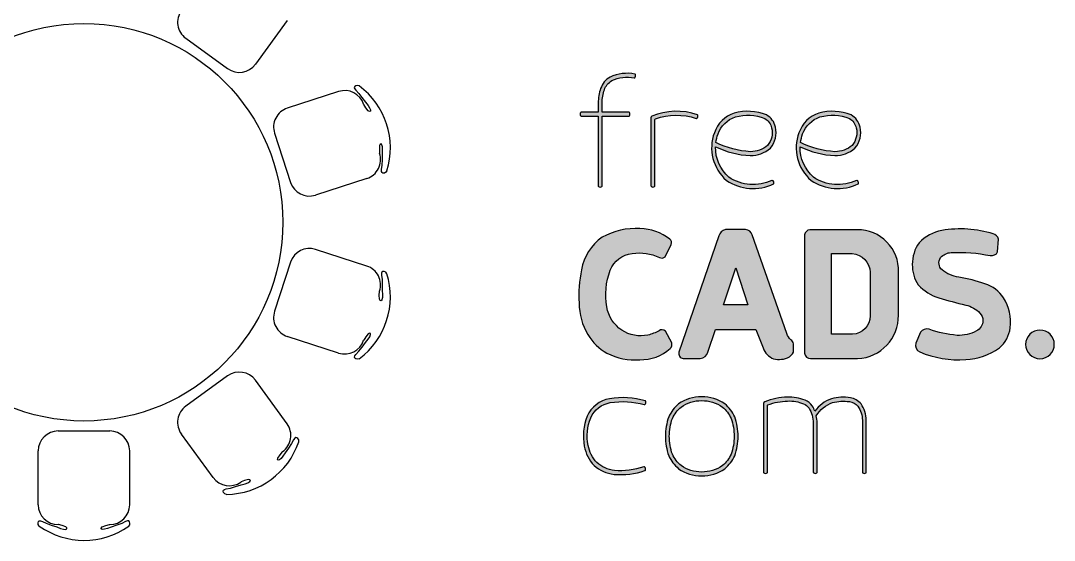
# Model space of a CAD drawing. Header units: inches. Extents: x -9234 to 10771, y 9659 to 27835.
# Drawn here: x 5013 to 10211, y 9761 to 12376 of the extents above; entities that cross this region are included whole.
import ezdxf

# ---------------------------------------------------------------- set-up
doc = ezdxf.new("R2010")
doc.units = ezdxf.units.IN
doc.header["$MEASUREMENT"] = 0
doc.layers.add('freecads.com', color=7, linetype='Continuous')

# ---------------------------------------------------------------- blocks, each defined once
blk = doc.blocks.new('A$C7A693FB6')
at = {"layer": 'freecads.com', "true_color": 0xc7c8ca}
h = blk.add_hatch(color=9, dxfattribs=at)
h.dxf.hatch_style = 1
edge = h.paths.add_edge_path()
edge.add_arc((140.1538127532352, 300.6546312716704), 21.61675633792863, 108.2032252494281, 160.6504463965192)
edge.add_arc((147.7178234376818, 297.4731191089118), 29.81176414172355, 159.6978691462817, 228.706553973592)
edge.add_arc((146.3245251336371, 302.1564739358803), 32.67411261440294, 235.9813383223777, 295.5016419348553)
edge.add_arc((160.1494820244516, 273.0936783557672), 0.4918813364811017, 299.5324380509559, 342.7686740131996)
edge.add_arc((158.6254212458475, 273.3114541418208), 2.026726126424374, 349.6683109373354, 421.3351453676448)
edge.add_arc((159.4152204808121, 274.6329702099475), 0.4918813364807222, 68.23478229087897, 110.683813852154)
edge.add_arc((146.3245251336405, 302.1564739358805), 29.98785541781536, 236.3083764983362, 295.51450789889964, ccw=False)
edge.add_arc((147.7178234376808, 297.4731191089119), 27.12550694513324, 178.6471360152599, 228.3465639945595, ccw=False)
edge.add_arc((147.8832632161733, 355.9556434467408), 63.95382284342681, 244.7473414766129, 266.8824281259978)
edge.add_arc((144.4494490085858, 313.1411216460407), 21.04469848496443, 269.8793420018887, 310.7286813278013)
edge.add_arc((145.7998834629707, 307.8461802232047), 16.33301927633285, 319.2900061744131, 373.6420763243655)
edge.add_arc((149.5666043489365, 309.1554966144702), 12.36971602405946, 11.86324171132332, 60.95424492016926)
edge.add_arc((142.7280703080931, 288.6233387050087), 33.87556016904278, 67.71857367640276, 105.981897984822)
edge = h.paths.add_edge_path(flags=16)
edge.add_arc((149.4952735232085, 309.0762608876301), 9.787749267912577, 12.2091753879331, 59.922429973902126, ccw=False)
edge.add_arc((145.7174918049491, 307.8872508291432), 13.73634082696034, -39.7856299137178, 13.724243883165684, ccw=False)
edge.add_arc((144.4494490085832, 313.1411216460385), 18.35844128837472, 270.09352389860436, 310.094068738446, ccw=False)
edge.add_arc((147.8832632161673, 355.9556434467427), 61.26756564684096, 243.7873216456942, 266.8151733359257, ccw=False)
edge.add_arc((147.7491142864103, 297.4672288530357), 27.15729734774515, 159.6149002581664, 172.5493091997715, ccw=False)
edge.add_arc((140.153812753234, 300.654631271672), 18.9304991413382, 108.35887957662649, 160.6504463965181, ccw=False)
edge.add_arc((142.7280703080969, 288.6233387050073), 31.18930297245655, 68.02212811044461, 105.8850275307042, ccw=False)
edge = h.paths.add_edge_path()
edge.add_arc((198.202223562937, 300.6546312716712), 21.61675633792764, 108.2032252494269, 160.6504463965205)
edge.add_arc((205.7662342473849, 297.4731191089119), 29.81176414172408, 159.6978691462824, 228.7065539735913)
edge.add_arc((204.3729359433387, 302.1564739358795), 32.67411261440186, 235.9813383223783, 295.5016419348543)
edge.add_arc((218.1978928341549, 273.0936783557707), 0.4918813364828653, 299.5324380504857, 342.7686740115021)
edge.add_arc((216.6738320555507, 273.3114541418201), 2.026726126423786, 349.6683109370368, 421.3351453677147)
edge.add_arc((217.463631290511, 274.6329702099473), 0.4918813364815973, 68.23478229069511, 110.683813852346)
edge.add_arc((204.3729359433407, 302.1564739358807), 29.98785541781419, 236.30837649834018, 295.5145078988942, ccw=False)
edge.add_arc((205.7662342473832, 297.4731191089118), 27.12550694513312, 178.6471360152597, 228.3465639945596, ccw=False)
edge.add_arc((205.9316740258758, 355.9556434467404), 63.9538228434264, 244.7473414766128, 266.8824281259978)
edge.add_arc((202.4978598182882, 313.141121646041), 21.04469848496466, 269.8793420018889, 310.7286813278011)
edge.add_arc((203.8482942726739, 307.8461802232046), 16.33301927633222, 319.290006174412, 373.6420763243666)
edge.add_arc((207.6150151586388, 309.1554966144699), 12.36971602405979, 11.86324171132408, 60.95424492016862)
edge.add_arc((200.7764811177956, 288.6233387050083), 33.8755601690432, 67.71857367640301, 105.9818979848218)
edge = h.paths.add_edge_path(flags=16)
edge.add_arc((207.5436843329116, 309.0762608876305), 9.787749267911977, 12.20917538793151, 59.92242997390349, ccw=False)
edge.add_arc((203.7659026146512, 307.8872508291433), 13.73634082696076, -39.78562991371689, 13.724243883164775, ccw=False)
edge.add_arc((202.4978598182855, 313.141121646039), 18.35844128837518, 270.09352389860493, 310.0940687384455, ccw=False)
edge.add_arc((205.9316740258698, 355.9556434467427), 61.26756564684091, 243.7873216456942, 266.8151733359257, ccw=False)
edge.add_arc((205.7975250961121, 297.4672288530359), 27.15729734774434, 159.6149002581662, 172.5493091997716, ccw=False)
edge.add_arc((198.2022235629369, 300.6546312716716), 18.93049914133868, 108.35887957662709, 160.6504463965173, ccw=False)
edge.add_arc((200.7764811177994, 288.6233387050077), 31.18930297245618, 68.02212811044433, 105.8850275307044, ccw=False)
edge = h.paths.add_edge_path()
edge.add_arc((77.4383804729058, 318.1713471843356), 1.187161785593199, 119.643900352638, 181.8497095416057)
edge.add_line((76.25183727888907, 318.1330280780639), (76.25183727889089, 271.2397693597086))
edge.add_arc((76.74250195588859, 271.274344262877), 0.4918813364850925, 184.0307098855339, 227.2669458584226)
edge.add_arc((77.59522691546975, 272.5561584823187), 2.026726126421155, 234.1665827842983, 305.8334172158771)
edge.add_arc((78.44795187505609, 271.2743442628779), 0.4918813364829538, 312.7330541417854, 364.8189486990127)
edge.add_line((78.93809447547756, 271.3156659331289), (78.93809447547937, 316.8658167021531))
edge.add_arc((79.45977891201615, 316.7667980734737), 0.5309984370506567, 103.60895254350089, 169.2527833850964, ccw=False)
edge.add_arc((93.8189592287604, 277.5722746403117), 42.26964161502002, 71.40332000574301, 110.03902691438739, ccw=False)
edge.add_arc((107.4160080386091, 318.1126323747644), 0.4918813364845933, 256.230659968113, 298.6794023509207)
edge.add_arc((106.4728650092169, 319.3294597150131), 2.026726126424748, 305.5790392766892, 377.2458737086602)
edge.add_arc((107.9596257438401, 319.7291221574039), 0.4918813364833685, 24.14551063533708, 67.38174660705616)
edge.add_arc((93.8189592287654, 277.5722746403123), 44.95589881160895, 71.41245649237347, 112.1746551594717)
edge = h.paths.add_edge_path()
edge.add_arc((65.16475690578633, 347.5960534314625), 0.4918813364808153, 31.55574755267662, 74.7919835243243)
edge.add_arc((59.95728752306445, 321.0632684063825), 27.52962218528399, 78.82269341066285, 115.3411563788757)
edge.add_arc((55.05603529607061, 333.7149427651734), 14.03222032725949, 119.3679185821839, 161.4016785520149)
edge.add_arc((70.49085921057485, 328.2376457423035), 30.40907221205861, 160.8955694441944, 180.0052612748601)
edge.add_line((40.0817871267227, 328.2348533815348), (40.0817871267227, 321.8651307657929))
edge.add_line((40.0817871267227, 321.8651307657929), (28.39882337656854, 321.8651307657929))
edge.add_arc((28.43339827973917, 321.3744660887993), 0.4918813364811202, 94.03070988582041, 137.2669458583613)
edge.add_arc((29.7152124991823, 320.5217411292111), 2.026726126422403, 144.1665827841608, 215.8334172157518)
edge.add_arc((28.43339827974179, 319.6690161696238), 0.4918813364832616, 222.7330541411461, 274.0307098860634)
edge.add_line((28.46797318291465, 319.1783514926283), (40.08178712672088, 319.1783514926283))
edge.add_line((40.08178712672088, 319.1783514926283), (40.0817871267227, 271.2397693597086))
edge.add_arc((40.5724518037204, 271.274344262877), 0.4918813364850925, 184.0307098855339, 227.2669458584226)
edge.add_arc((41.42517676330247, 272.5561584823193), 2.026726126422144, 234.166582784287, 305.8334172158888)
edge.add_arc((42.27790172288784, 271.2743442628764), 0.4918813364831459, 312.7330541420634, 364.8189486991835)
edge.add_line((42.76804432330937, 271.3156659331289), (42.76804432330937, 319.1716047255431))
edge.add_line((42.76804432330937, 319.1716047255431), (61.16963453544849, 319.1783514926319))
edge.add_arc((61.13505963228442, 319.6690161696508), 0.4918813365058924, 274.0307098848521, 317.2669458581709)
edge.add_arc((59.85324541284878, 320.5217411292149), 2.026726126426666, 324.1665827844579, 395.8334172153672)
edge.add_arc((61.13505963228242, 321.3744660887727), 0.4918813365108904, 42.7330541414902, 94.07272378279853)
edge.add_line((61.10012494343391, 321.8651052807691), (42.76804432330937, 321.8583839987041))
edge.add_line((42.76804432330937, 321.8583839987041), (42.76804431199707, 328.2344114724692))
edge.add_arc((70.49497584455897, 328.2373015020895), 27.72693168317847, 160.8486489196256, 180.0059720455945, ccw=False)
edge.add_arc((55.05603529607211, 333.7149427651742), 11.34596313067297, 119.83176293224949, 161.401678552021, ccw=False)
edge.add_arc((59.95728752306032, 321.0632684063825), 24.84336498869465, 78.80715845433161, 115.117361622282, ccw=False)
edge.add_arc((64.83416259426407, 345.922952469769), 0.4918813364843396, 263.640375758216, 306.0896392688103)
edge.add_arc((63.74195897024139, 347.0079772591266), 2.026726126418368, 312.9892761945861, 384.6561106267534)
at = {"layer": 'freecads.com', "true_color": 0x000000}
h = blk.add_hatch(color=18, dxfattribs=at)
h.dxf.hatch_style = 1
edge = h.paths.add_edge_path()
edge.add_arc((343.1696204293858, 162.4636060825214), 9.838309727421802, 0, 180)
edge.add_arc((343.1696204293858, 162.4636060825214), 9.838309727421802, 180, 360)
edge = h.paths.add_edge_path()
edge.add_arc((290.8848206669144, 177.6306236927711), 32.04856826551866, 353.2755136182471, 391.5868350017521)
edge.add_arc((298.2236303118646, 181.1165336599412), 23.98708497329241, 33.67621700606461, 72.60126687052109)
edge.add_arc((270.9021272323723, 107.8038741768424), 102.1994084677598, 70.27428636491834, 80.65532487628896)
edge.add_arc((291.0335735315744, 232.70193125369), 24.31354191749976, 231.7920908530376, 261.63525273384664, ccw=False)
edge.add_arc((280.257231356353, 218.3758302061226), 6.403233737567811, 145.1712782271715, 228.2716123444561, ccw=False)
edge.add_arc((282.785907775978, 215.2917684481669), 10.29788866606735, 93.5563307499346, 139.1098523304732, ccw=False)
edge.add_arc((286.8683735513037, 112.8343215968708), 112.8343217996079, 78.64121473179688, 92.39808452475802, ccw=False)
edge.add_arc((309.9871765515883, 227.9233395635781), 4.553757391280077, 258.654450342611, 335.5687012640083)
edge.add_line((314.1331807611859, 226.0398971108771), (314.7970437249642, 234.8194093676902))
edge.add_arc((309.5631491772793, 233.0283636003942), 5.531861990038623, 18.89101565281942, 74.61733202640126)
edge.add_arc((288.5513327932312, 166.6886317145113), 75.11587323568475, 72.58680032898508, 99.7343136317976)
edge.add_arc((281.0442879602331, 212.538934688426), 28.6585954700145, 100.4408533901963, 136.342336068393)
edge.add_arc((280.4691309319552, 217.7252925452275), 24.88927011657055, 144.0895788053085, 180.8593640679634)
edge.add_arc((279.6484364410751, 216.7879023245663), 24.07238635462055, 178.6572448966717, 213.8744914599057)
edge.add_arc((283.9083169300389, 225.8216059037505), 33.04436405735626, 222.7984799594865, 252.0749885901088)
edge.add_arc((409.8939510715993, 669.867587108679), 494.5964883506406, 254.0209082578499, 256.2350209104834)
edge.add_arc((287.8806232958599, 170.256933887438), 19.70056637433939, 44.20654637147919, 77.30587175785729, ccw=False)
edge.add_arc((297.0062831397495, 179.0720729556042), 7.012818873662098, -1.5001651294591056, 44.5650102805173, ccw=False)
edge.add_arc((295.756437482093, 179.0261742001098), 8.261408473637987, 298.2311871199401, 359.0449879430868, ccw=False)
edge.add_arc((287.8090225876832, 193.0179499165473), 24.35119689081586, 266.4157178802607, 299.13356767022924, ccw=False)
edge.add_arc((292.7563057973377, 245.0047183918243), 76.56416303974659, 250.4022047850329, 265.15275002210376, ccw=False)
edge.add_arc((265.5789486413729, 167.4099730391829), 5.667093522619209, 74.68772782329917, 141.4681576504624)
edge.add_line((261.1457963251905, 170.9402859906986), (257.9689850336545, 163.3219308767075))
edge.add_arc((262.6274547032019, 161.8429865874872), 4.887598170135409, 162.3866955760505, 246.1384215057274)
edge.add_arc((287.4494915989869, 220.3589992849836), 68.45008656556237, 246.95122400588, 273.9898026799247)
edge.add_arc((289.6879885954807, 197.0643455740836), 45.0602960849256, 273.2112748019098, 304.7435954536468)
edge.add_arc((301.4890011550982, 176.2723307118625), 21.35855686439896, 310.5275175533543, 353.5632215634329)
edge = h.paths.add_edge_path()
edge.add_line((246.0640145070392, 182.6210778351815), (246.0640145070392, 212.3241524614095))
edge.add_arc((218.1816005595172, 213.3041035511928), 27.89962923910172, 357.9871197448085, 450.5803736083035)
edge.add_line((217.8989980409788, 241.202301476791), (185.2995279704282, 241.202301476791))
edge.add_arc((185.7592706872992, 237.0681434450711), 4.159642532351842, 96.34555580739377, 170.0567550037188)
edge.add_line((181.6621089846267, 237.7863996522174), (181.6621089846267, 156.5067082910973))
edge.add_arc((185.7130168313935, 156.8159415744951), 4.062693639269118, 184.3653094378038, 271.2718551952325)
edge.add_line((185.8031933454386, 152.7542488481959), (218.0454575576841, 152.7542488481959))
edge.add_arc((216.67229351146, 182.1181822956717), 29.39602297940376, 272.6774079435917, 360.980241362738)
edge = h.paths.add_edge_path(flags=16)
edge.add_line((214.5788121052374, 169.443439005463), (200.2437425900462, 169.443439005463))
edge.add_line((200.2437425900462, 169.443439005463), (200.2437425900462, 224.861223551452))
edge.add_line((200.2437425900462, 224.861223551452), (214.3589203687698, 224.861223551452))
edge.add_arc((213.4891577763401, 211.7654653452275), 13.1246093261128, 0.9488699358980739, 86.20024701537318, ccw=False)
edge.add_line((226.611967342551, 211.9828108122856), (226.611967342551, 182.0684988974281))
edge.add_arc((213.9991504561088, 182.0429546585186), 12.6128427532838, -87.36586990839709, 0.11603871621440476, ccw=False)
edge = h.paths.add_edge_path()
edge.add_arc((140.7943554872424, 236.1256069520055), 5.189345677915158, 16.42917765890726, 86.1416713329243)
edge.add_line((141.143544767614, 241.3031908877201), (127.331249254732, 241.3031908877201))
edge.add_arc((128.4653361711673, 235.6836558771457), 5.732828871429978, 101.4096981907611, 167.2180096827639)
edge.add_line((122.8745728468184, 236.951998228491), (95.47711365303621, 157.2481774119115))
edge.add_arc((98.60738128902854, 156.1997775287089), 3.301169154714755, 161.4830965687202, 264.7226972713264)
edge.add_line((98.30375252002341, 152.9126013304085), (110.1119305099874, 152.9126013304085))
edge.add_arc((110.0940285590948, 158.1590759387759), 5.246505150677897, 270.1955031382058, 350.0571425142275)
edge.add_line((115.2617335469786, 157.2531833103203), (120.461765660837, 172.6769416223142))
edge.add_line((120.461765660837, 172.6769416223142), (148.3229994405847, 172.6769416223142))
edge.add_line((148.3229994405847, 172.6769416223142), (152.8661881407807, 161.3005524899454))
edge.add_arc((165.8082469593937, 164.7120474554202), 13.3841392836409, 194.7671190466299, 239.9582071692397)
edge.add_arc((164.2980651482303, 166.6209022411928), 14.45869936490273, 248.9626154833211, 292.8840273558571)
edge.add_arc((167.1546344916472, 160.3464100112096), 7.569652552684759, 291.4321409489293, 335.0884638981837)
edge.add_line((174.0200006915566, 157.1579328340122), (174.0200006915566, 162.8572921045561))
edge.add_arc((170.2133089746288, 162.4959730180938), 3.823800898316829, 5.422089434263651, 57.84182406900277)
edge.add_arc((176.9176596580193, 171.7945161503539), 7.651199587942645, 194.1939537312615, 232.3928357147342, ccw=False)
edge.add_line((169.500041773932, 169.9184031313162), (145.7718205383499, 237.593309316213))
h.paths.add_polyline_path([(142.7897797849255, 189.5736803996588), (126.0445350820519, 189.5736803996588), (134.3902020946298, 214.9818573193406)], flags=16)
edge = h.paths.add_edge_path()
edge.add_arc((86.8592510146051, 162.4373828536583), 3.826042247839482, 312.1299985804686, 377.972319914028)
edge.add_line((90.49860418655226, 163.6179368643207), (86.17702548081797, 171.5486033577909))
edge.add_arc((83.80309661618482, 169.1466032604943), 3.377150088721392, 45.33676058611885, 125.9106013597289)
edge.add_arc((66.51498360703901, 199.7613530360744), 31.80534970440741, 284.01046898674167, 298.7691590134854, ccw=False)
edge.add_arc((69.19584694103584, 191.6347990389389), 23.28013952352295, 236.3772556936009, 282.45069946151494, ccw=False)
edge.add_arc((69.31177533073551, 191.9217751513023), 23.58337955629239, 189.0063333186407, 236.52878679716508, ccw=False)
edge.add_arc((92.87855886101421, 196.6924304553491), 47.61740674763477, 159.5296417362086, 190.2368839039962, ccw=False)
edge.add_arc((65.59756286227851, 206.4608114536045), 18.6469552126828, 96.74101039355781, 158.3335350568109, ccw=False)
edge.add_arc((68.05774919894961, 191.8480520613528), 33.45539524065125, 65.18297915570167, 97.9877288239366, ccw=False)
edge.add_arc((83.75100261094548, 225.04324660106), 3.275939245330761, 239.7304829850701, 312.0218741429899)
edge.add_line((85.94396309699187, 222.609586344217), (90.19868691474403, 231.1402753823822))
edge.add_arc((87.38786010881513, 232.3313364806043), 3.052764955352191, 337.0356602815251, 411.5960473281256)
edge.add_arc((68.12174828755826, 207.3918649390801), 34.56699281293001, 52.2500320303104, 89.00434785631009)
edge.add_arc((65.63410976224633, 195.8233516607141), 46.23354774673614, 86.1699238497659, 119.5979673440978)
edge.add_arc((62.23916945322021, 208.0313572675149), 34.08098981112958, 124.779191723681, 170.4354704173881)
edge.add_arc((113.2601339306768, 196.0072124369949), 86.4567015183262, 168.1953079947811, 183.466399120789)
edge.add_arc((69.91247652488372, 191.1843436988534), 42.9527708221282, 180.5396848707813, 210.7589979072758)
edge.add_arc((63.08503768021617, 187.0612726979269), 34.97715789889036, 210.6749329033254, 240.8972567862861)
edge.add_arc((65.13893098518851, 193.0687430847212), 41.24055603915648, 242.4636306661784, 274.83212936902)
edge.add_arc((69.18102172545848, 182.6412316579221), 30.67172864667495, 268.9386626855082, 311.3034906129058)
at = {"layer": 'freecads.com', "true_color": 0xc7c8ca}
h = blk.add_hatch(color=9, dxfattribs=at)
h.dxf.hatch_style = 1
edge = h.paths.add_edge_path()
edge.add_arc((208.261278111128, 95.1205834886234), 28.40779453373561, 81.64014714796792, 105.13414053939351, ccw=False)
edge.add_arc((211.1142185195407, 113.8620371179961), 9.451196814020392, 40.50808698988442, 82.233108941956, ccw=False)
edge.add_arc((204.5954294681008, 110.4493599938276), 16.70490751088967, 0.05396173480869493, 34.8753669321531, ccw=False)
edge.add_line((221.3003295703147, 110.465092839484), (221.3003283777343, 74.68873519509361))
edge.add_arc((221.7909930547285, 74.72331009826036), 0.4918813364814429, 184.0307098853647, 227.2669458585905)
edge.add_arc((222.6437180143141, 76.00512431770449), 2.026726126422278, 234.16658278429, 305.8334172158861)
edge.add_arc((223.496442973899, 74.72331009826387), 0.4918813364852829, 312.7330541419156, 364.81894870143)
edge.add_line((223.986585574321, 74.76463176853576), (223.986585574321, 110.4676240775552))
edge.add_arc((204.5954294680946, 110.4493599938247), 19.39116470748461, 0.05396556034367673, 35.25589158689552)
edge.add_arc((211.1147589862007, 113.862691055492), 12.13662000111364, 39.86791125577775, 80.58244588785008)
edge.add_arc((208.2612781111257, 95.1205834886259), 31.094051730321, 81.04627766673387, 105.3183102910388)
edge.add_arc((207.3128970348926, 103.583282575004), 22.71989786920953, 108.6515278312196, 144.9559544340595)
edge.add_arc((166.082535485584, 107.9340489835826), 24.24236241244342, 21.01885948635306, 30.53011243698279)
edge.add_arc((177.7262209629165, 113.6364303957112), 11.3605410446993, 35.59560743798678, 68.07514234883433)
edge.add_arc((171.2027314627878, 98.61814760329645), 27.73197876278706, 67.15778955630186, 92.60395400663121)
edge.add_arc((170.9580505700843, 83.44886938712713), 42.88464082449499, 91.35652746266034, 112.8387435126899)
edge.add_arc((154.9292420017163, 121.6887432459818), 1.423068406686943, 115.6669681166932, 172.4859943177595)
edge.add_line((153.5183935898222, 121.8748358271514), (153.518393589824, 74.68873519509361))
edge.add_arc((154.0090582668187, 74.72331009826064), 0.4918813364820582, 184.0307098853929, 227.2669458585619)
edge.add_arc((154.8617832264046, 76.0051243177047), 2.026726126422984, 234.1665827842727, 305.8334172159035)
edge.add_arc((155.7145081859886, 74.72331009826233), 0.4918813364853513, 312.7330541421878, 364.8189487016086)
edge.add_line((156.2046507864106, 74.76463176853576), (156.2046507864106, 120.4799220949462))
edge.add_arc((156.6910339660905, 120.5089898316033), 0.4872509936263564, 108.93241815004339, 183.4201019744719, ccw=False)
edge.add_arc((170.9580505700787, 83.44886938712074), 40.19838362791297, 91.3565274626518, 111.0294599033812, ccw=False)
edge.add_arc((171.1986952190427, 98.60450457176027), 25.05986157365111, 67.16139386137081, 92.7270237863437, ccw=False)
edge.add_arc((177.7220497016358, 113.6323624109626), 8.680054637799602, 36.35606175760063, 68.34351252844567, ccw=False)
edge.add_arc((166.0825354855874, 107.9340489835706), 21.5561052158567, 1.6618769930880717, 30.202188607587175, ccw=False)
edge.add_line((187.6295737281343, 108.5592010061264), (187.6295737281362, 74.68873519509361))
edge.add_arc((188.1202384051309, 74.72331009826061), 0.4918813364819995, 184.03070988539, 227.2669458585646)
edge.add_arc((188.9729633647159, 76.00512431770447), 2.026726126422267, 234.1665827842898, 305.8334172158863)
edge.add_arc((189.8256883243014, 74.72331009826364), 0.4918813364847301, 312.733054141885, 364.818948701462)
edge.add_line((190.3158309247228, 74.76463176853576), (190.3158309247228, 108.5970176826158))
edge.add_arc((166.082535485596, 107.9340489835716), 24.24236241243658, 1.567093344320208, 13.39955175350389)
edge.add_arc((208.1153021152303, 102.0567155372392), 21.7383549929397, 109.5400224172028, 148.0755155677706, ccw=False)
edge = h.paths.add_edge_path()
edge.add_arc((109.8960746482563, 101.5249303539561), 26.35028038201353, 25.19111344563328, 49.7064704732981)
edge.add_arc((111.3594953560967, 99.59906902525408), 26.97639124184472, 54.72891190369938, 90.5541312783105)
edge.add_arc((110.8377037248754, 99.5990690252916), 26.97639124180727, 89.44586872167257, 125.2710880963797)
edge.add_arc((112.3011244327363, 101.5249303539557), 26.35028038202159, 130.2935295267702, 154.808886554339)
edge.add_arc((126.2398219926386, 99.37065730895813), 40.07870566201949, 160.5129937365808, 179.9533827710763)
edge.add_arc((126.2398219926421, 99.43587530629524), 40.07870566202318, 180.0466172292821, 199.4870062634114)
edge.add_arc((112.3011244327332, 97.28160226129147), 26.35028038201616, 205.1911134456421, 229.7064704731974)
edge.add_arc((110.8377037248802, 99.20746358995937), 26.97639124180819, 234.7289119035809, 270.5541312783211)
edge.add_arc((111.3594953560901, 99.20746359000026), 26.97639124184894, 269.4458687217075, 305.2710880963778)
edge.add_arc((109.8960746482509, 97.28160226129401), 26.35028038201687, 310.2935295267836, 334.8088865543788)
edge.add_arc((95.95737708834096, 99.43587530629048), 40.07870566202343, 340.5129937366125, 359.9533827709016)
edge.add_arc((95.95737708833893, 99.37065730896285), 40.07870566202546, 0.04661722909374306, 19.48700626338697)
edge = h.paths.add_edge_path(flags=16)
edge.add_arc((95.95737708832343, 99.4315040991513), 37.39244846545177, 340.72003334334147, 359.95338277108937, ccw=False)
edge.add_arc((109.8960746482577, 97.27723105415876), 23.66402318542281, 310.5838482302023, 334.48791566190687, ccw=False)
edge.add_arc((111.2307994702083, 99.463494872907), 24.57709084166403, 269.6918050798081, 304.8956357211521, ccw=False)
edge.add_arc((110.9674367642077, 99.46801718512084), 24.58160753253385, 235.11341864058681, 270.30572081836954, ccw=False)
edge.add_arc((112.3011244327323, 97.2772310541579), 23.66402318542845, 205.5120843380843, 229.421378555179, ccw=False)
edge.add_arc((126.2398219926608, 99.43150409915143), 37.39244846545259, 180.0466172289109, 199.2799666566583, ccw=False)
edge.add_arc((126.239821992653, 99.37065730896055), 37.39244846544481, 160.7200333433143, 179.953382771084, ccw=False)
edge.add_arc((112.3011244327279, 101.5249303539543), 23.66402318542558, 130.5786214448013, 154.4879156618746, ccw=False)
edge.add_arc((110.9674367642114, 99.33414422299444), 24.5816075325339, 89.69427918164308, 124.88658135941299, ccw=False)
edge.add_arc((111.2307994702097, 99.33866653520876), 24.57709084166363, 55.104364278877085, 90.30819492019953, ccw=False)
edge.add_arc((109.8960746482558, 101.5249303539546), 23.66402318542525, 25.512084338125078, 49.416151769825376, ccw=False)
edge.add_arc((95.9573770883301, 99.3706573089605), 37.39244846544509, 0.04661722891609088, 19.279966656685588, ccw=False)
edge = h.paths.add_edge_path()
edge.add_arc((51.59033076620959, 104.5023450878739), 21.02604112400761, 100.2293871277257, 155.6131205923017)
edge.add_arc((67.16018527017981, 99.60362165698818), 37.2813191884159, 158.6376280384836, 190.7802142258445)
edge.add_arc((56.42350627530941, 97.4312892324859), 26.32810504628776, 190.5064794435654, 223.1434487199879)
edge.add_arc((54.20039884524137, 98.75792931699738), 25.73379501119169, 228.692036714497, 262.7062459628369)
edge.add_arc((54.99629556388413, 128.0783758007159), 54.9962966249523, 265.7632922277344, 288.1939427880684)
edge.add_arc((71.99382573105079, 76.29161325324303), 0.4918813365030065, 290.7426716697364, 333.9789076450074)
edge.add_arc((70.5209421648571, 76.73972211307334), 2.026726126427396, 340.8785445712408, 412.5453790012286)
edge.add_arc((71.50340573258447, 77.92502919896899), 0.4918813365100457, 59.44501592400427, 103.2123217645986)
edge.add_arc((54.99629556388619, 128.0783758007215), 52.31003942836946, 265.84298783294275, 288.26507989886755, ccw=False)
edge.add_arc((54.20039884524117, 98.75792931699898), 23.04753781460447, 229.0154744748766, 262.53072476759314, ccw=False)
edge.add_arc((56.42386378112957, 97.43153721921128), 23.64227862535174, 190.4758104875937, 222.827578853519, ccw=False)
edge.add_arc((67.16018527018193, 99.60362165698568), 34.59506199182982, 158.7569020747099, 190.7802142258665, ccw=False)
edge.add_arc((51.59033076621142, 104.5023450878756), 18.33978392742007, 100.29556229082152, 155.3949868098461, ccw=False)
edge.add_arc((56.89068516353239, 70.05863085961148), 53.1845519136239, 73.86742914481181, 99.28179610676523, ccw=False)
edge.add_arc((71.76329717507345, 121.6315241590186), 0.4918813365030767, 258.8984685785338, 299.6750907375683)
edge.add_arc((70.79915154433625, 122.8317786122677), 2.026726126428695, 306.5747276610272, 378.2415620906522)
edge.add_arc((72.27874278589158, 123.2572163958602), 0.4918813365110627, 25.14119901544435, 71.25337670798646)
edge.add_arc((56.89068516353579, 70.05863085961332), 55.8708091102089, 73.84411949061781, 99.30563497474644)
at = {"layer": 'freecads.com'}
for points in [[(65.58390442835662, 347.8534686670282, 0.1909240699250873), (65.29378928155711, 348.0707089857133, 0.1607042461837881), (48.17441188112207, 345.943862034168, 0.1854914147818408), (41.75660903182506, 338.1902604471543, 0.08357553701263709), (40.0817871267227, 328.2348533815348), (40.0817871267227, 321.8651307657929), (28.39882337656854, 321.8651307657929, 0.1909240699291303), (28.0721000067133, 321.7082486633699, 0.3233132727007023), (28.07210000671148, 319.3352335950549, 0.227642567099128), (28.46797318291465, 319.1783514926283), (40.08178712672088, 319.1783514926283), (40.0817871267227, 271.2397693597086, 0.1909240699306959), (40.23866922914749, 270.9130459898479, 0.3233132727007579), (42.61168429746249, 270.9130459898515, 0.231262987135859), (42.76804432330937, 271.3156659331289), (42.76804432330937, 319.1716047255431), (61.16963453544849, 319.1783514926319, 0.1909240699326368), (61.49635790532739, 319.3352335950622, 0.3233132726974162), (61.49635790533102, 321.7082486633626, 0.2278353952159352), (61.10012494343391, 321.8651052807691), (42.76804432330937, 321.8583839987041), (42.76804431199707, 328.2344114724692, -0.08378482305409404), (44.3025838440517, 337.3335282943044, -0.1833986582441332), (49.41192982166103, 343.557450207707, -0.1597722091533594), (64.7796775841307, 345.4340980611232, 0.1873674031164196), (65.12390541348395, 345.5254649254457, 0.3233132727034803)], [(76.85120083540642, 319.2031287399368, 0.2782918623332811), (76.25183727888907, 318.1330280780639), (76.25183727889089, 271.2397693597086, 0.1909240699306948), (76.40871938131568, 270.9130459898479, 0.3233132727006405), (78.78173444962886, 270.9130459898515, 0.2312629871363541), (78.93809447547756, 271.3156659331289), (78.93809447547937, 316.8658167021531, -0.2945238314324685), (79.33483817614433, 317.2828883297952, -0.1701954113470862), (107.2989335158745, 317.6348868302448, 0.1873650494415168), (107.6520658935333, 317.6810956575428, 0.3233132727025344), (108.4084721599411, 319.9303288768097, 0.1909240699253981), (108.1487981023038, 320.1831717890236, 0.1797581251139338)], [(133.400988976693, 321.1895655451553, 0.2329244987751743), (119.7580843988962, 307.8169227673716, 0.3105498022921123), (128.0445714092639, 275.0743594140513, 0.2657071005714478), (160.3919383202701, 272.6657038310623, 0.1909240698825507), (160.6192860263418, 272.9479682017409, 0.3233132726945266), (159.5976121046897, 275.089785867207, 0.1873663555165316), (159.2414827959092, 275.0931467695664, -0.2642400178410728), (129.6895782523879, 277.2055217532943, -0.2203191110100074), (120.5998776920333, 298.1135451909759, 0.09688397365073616), (144.4051314456719, 292.0964698248135, 0.1801506609488795), (158.1806482454704, 297.1932847444405, 0.2417040985896783), (161.6721165320596, 311.6984180250001, 0.2175371146621262), (155.5721994045252, 319.9695015406833, 0.1685239810017675)], [(154.4006195162347, 317.546067049534, -0.2112492178642363), (159.0616438701418, 311.14618700149, -0.2378180743213001), (156.2731010770567, 299.0971329568383, -0.1763294319352773), (144.4794154782558, 294.7827048148029, -0.1008174648132787), (120.8211107234856, 300.9887943215399, -0.05649700198620179), (122.2926076740368, 306.9268837266573, -0.2322085942165075), (134.1913120579084, 318.6216116300529, -0.1667277043148384)], [(191.4493997863956, 321.1895655451553, 0.2329244987751859), (177.8064952085988, 307.8169227673716, 0.3105498022921053), (186.0929822189664, 275.0743594140513, 0.265707100571441), (218.4403491299709, 272.6657038310623, 0.1909240698770103), (218.6676968360425, 272.94796820173, 0.3233132726963006), (217.6460229143904, 275.089785867207, 0.1873663555182269), (217.2898936056063, 275.0931467695664, -0.2642400178410289), (187.7379890620905, 277.2055217532943, -0.2203191110100083), (178.6482885017358, 298.1135451909759, 0.0968839736507368), (202.4535422553745, 292.0964698248135, 0.1801506609488773), (216.2290590551729, 297.1932847444405, 0.2417040985896886), (219.7205273417621, 311.6984180250001, 0.2175371146621202), (213.6206102142278, 319.9695015406833, 0.1685239810017652)], [(212.4490303259372, 317.546067049534, -0.2112492178642504), (217.1100546798443, 311.14618700149, -0.237818074321292), (214.3215118867593, 299.0971329568383, -0.1763294319352725), (202.5278262879583, 294.7827048148029, -0.1008174648132787), (178.8695215331882, 300.9887943215399, -0.0564970019862035), (180.3410184837394, 306.9268837266573, -0.2322085942165009), (192.2397228676109, 318.6216116300529, -0.1667277043148405)], [(89.42581756922482, 159.5998953377457, 0.2954652772994217), (90.49860418655226, 163.6179368643207), (86.17702548081797, 171.5486033577909, 0.3668083756100806), (81.822323023227, 171.8818690053886, -0.06448609874851835), (74.21503276433032, 168.902164569834, -0.2037860447889977), (56.3051181580704, 172.2493919583867, -0.2103796911642634), (46.01915425342668, 188.2299470614453, -0.1347931960817215), (48.26803696233583, 213.3453209340987, -0.2754107991691995), (63.40875369787864, 224.9788581417852, -0.1441233560881904), (82.09970580755362, 222.213936295313, 0.326325940544454), (85.94396309699187, 222.609586344217), (90.19868691474403, 231.1402753823822, 0.3373164453018336), (89.28424332706345, 234.7236375825087, 0.1617601008492787), (68.72240279743346, 241.9536387113985, 0.1469005748265781), (42.79885105477115, 236.0239971407609, 0.2018909279320758), (28.63193639449491, 213.6941968946667, 0.06673149515056971), (26.96161113363996, 190.7797655957293, 0.1326261401292385), (33.00203923887966, 169.2170921490069, 0.1326395085295634), (46.07294505267964, 156.5000181569885, 0.1421808440104941), (68.61289631108957, 151.974765091185, 0.1869860757455073)], [(145.7718205383499, 237.593309316213, 0.3139201381329451), (141.143544767614, 241.3031908877201), (127.331249254732, 241.3031908877201, 0.2953039335196925), (122.8745728468184, 236.951998228491), (95.47711365303621, 157.2481774119115, 0.4836320766431824), (98.30375252002341, 152.9126013304085), (110.1119305099874, 152.9126013304085, 0.3632866959101063), (115.2617335469786, 157.2531833103203), (120.461765660837, 172.6769416223142), (148.3229994405847, 172.6769416223142), (152.8661881407807, 161.3005524899454, 0.1997792799995184), (159.1077243590262, 153.1259272572752, 0.1940244712113894), (169.9205780933007, 153.3001914678462, 0.1928245279758477), (174.0200006915566, 157.1579328340122), (174.0200006915566, 162.8572921045561, 0.2327980629730456), (172.2485592774156, 165.7331337362193, -0.1682348263273368), (169.500041773932, 169.9184031313162)], [(246.0640145070392, 182.6210778351815), (246.0640145070392, 212.3241524614095, 0.427533145278378), (217.8989980409788, 241.202301476791), (185.2995279704282, 241.202301476791, 0.3331947013159227), (181.6621089846267, 237.7863996522174), (181.6621089846267, 156.5067082910973, 0.398486947376509), (185.8031933454386, 152.7542488481959), (218.0454575576841, 152.7542488481959, 0.4055641029149668)], [(322.7129171367815, 173.8778909585562, 0.1687393631435901), (318.185307309026, 194.4173493107555, 0.1714947581273497), (305.3962410945314, 204.0061361046392, 0.04532682888747008), (287.4965774290486, 208.6470361355496, -0.1309563636422468), (275.9952376942711, 213.59704246002, -0.3793668221474195), (275.0010536159807, 222.0328779033152, -0.201424332417349), (282.1471314603023, 225.5698264260755, -0.06009786466247088), (309.0913356116816, 223.4585690891836, 0.3487959090147779), (314.1331807611859, 226.0398971108771), (314.7970437249642, 234.8194093676902, 0.2480599747548195), (311.030555591773, 238.3620504576757, 0.1190105142514957), (275.8507654961195, 240.7230156336809, 0.1579438240049249), (260.3104405572358, 232.3233393088121, 0.1618293659353234), (255.5826603325877, 217.3519990381501, 0.1548852358087821), (259.6620845389007, 203.3705433277828, 0.128442279158078), (273.7381872659898, 194.3812105727193, 0.0096611895200442), (292.2097484647584, 189.4759606771004, -0.1454356272141805), (302.0025989633377, 183.9930948764813, -0.2037484692935271), (304.016698366433, 178.8884785540686, -0.2717586503453019), (299.6643348708913, 171.7474924536036, -0.1437363289786992), (286.2866653929796, 168.7143860094366, -0.06445041269642293), (267.075512672036, 172.8758897140178, 0.2999213032873965), (261.1457963251905, 170.9402859906986), (257.9689850336545, 163.3219308767075, 0.3826216252148614), (260.6502823686806, 157.373153768207, 0.1185284923434042), (292.2121753376832, 152.0748049612739, 0.1384604862398895), (315.3680728054042, 160.0378205111992, 0.1900173404410858)], [(214.5788121052374, 169.443439005463), (200.2437425900462, 169.443439005463), (200.2437425900462, 224.861223551452), (214.3589203687698, 224.861223551452, -0.3901419819800843), (226.611967342551, 211.9828108122856), (226.611967342551, 182.0684988974281, -0.4013990068192301)], [(353.0079301568076, 162.4636060825214, 1), (333.331310701964, 162.4636060825214, 1)], [(47.85632636194714, 125.1941699580348, 0.2464737811563943), (32.44027010390528, 113.183910728847, 0.1411753284008307), (30.53681053214677, 92.63044567855832, 0.1433761482964864), (37.21336438834442, 79.42741287179524, 0.149514386275549), (50.93332684347843, 73.23236475490921, 0.09818588310874377), (72.168036046427, 75.83161541062145, 0.1909240699414682), (72.43584633899081, 76.07582393155099, 0.3233132726929765), (71.75346098540467, 78.34860873075013, 0.1933268343359629), (71.3909812171496, 78.40389032449093, -0.09814817976177825), (51.20434539577036, 75.90595646904694, -0.1472893193683624), (39.08455195160423, 81.3596485972339, -0.1421063691963727), (33.17566039301892, 93.13288884747817, -0.1406445637489123), (34.91580504444937, 112.1383038658387, -0.2451582894371246), (48.31253435895087, 122.546838021095, -0.1113478786268565), (71.66858631167997, 121.1488471432458, 0.179823093801799), (72.00681827177505, 121.2041546179171, 0.3233132726912282), (72.72402502620571, 123.4661924128304, 0.2039620782002499), (72.43682540898772, 123.7230029708953, 0.111556158279313)], [(133.7402610165809, 112.7406359779161, 0.1073782866223338), (126.9368970560445, 121.6233792462699, 0.1576027793298292), (111.0985995404899, 126.5741986413741, 0.1576027793302584), (95.26030202491893, 121.6233792462554, 0.1073782866219103), (88.45693806440977, 112.7406359779307, 0.08502873076688745), (86.16112959635393, 99.40326630750133, 0.0850287307652778), (88.45693806440795, 86.06589663732666, 0.1073782866218502), (95.26030202490801, 77.1831533690056, 0.1576027793304066), (111.0985995404917, 72.23233397387594, 0.1576027793300935), (126.9368970560699, 77.18315336900196, 0.1073782866220259), (133.7402610165809, 86.06589663733757, 0.08502873076597979), (136.0360694846295, 99.40326630762502, 0.08502873076599832)], [(133.3498131771703, 99.40108070405768, -0.08411888836378814), (131.2527245818364, 87.08510188823857, -0.1046810450005921), (125.2909451602354, 79.30547668126383, -0.1548252940562175), (111.0985995405063, 74.88675958487511, -0.1547737862529547), (96.90789345116536, 79.30407236491737, -0.1047041011218226), (90.94447449914696, 87.08510188823857, -0.08411888836378628), (88.84738590381312, 99.40108070405768, -0.08411888836388377), (90.94447449915242, 111.7170595198877, -0.1047041011217289), (96.907893451169, 119.498089043198, -0.1547737862528975), (111.0985995405044, 123.9154018232402, -0.1548252940561206), (125.2909451602263, 119.4966847268588, -0.1046810450005737), (131.252724581831, 111.7170595198877, -0.08411888836388312)], [(200.8445781156988, 122.5431171324853, -0.1028724890680155), (212.3914819528181, 123.2265295943325, -0.1840982877457284), (218.3000985331873, 120.001112752554, -0.1531170891038049), (221.3003295703147, 110.465092839484), (221.3003283777343, 74.68873519509361, 0.1909240699322202), (221.4572104801591, 74.36201182523291, 0.3233132727007265), (223.8302255484741, 74.36201182523655, 0.2312629871468615), (223.986585574321, 74.76463176853576), (223.986585574321, 110.4676240775552, 0.1548167844086649), (220.4299094907328, 121.6425057145534, 0.1795434393032801), (213.1006524852073, 125.8357346143384, 0.1063044641035408), (200.0468115755866, 125.1099581494018, 0.1597463608247357), (188.7118696601101, 116.6291838389989, 0.04152451203232364), (186.9639925063602, 120.2489540999741, 0.1426751590464779), (181.9681366466975, 124.1753128867531, 0.111488343695037), (169.9428142165871, 126.3214913479133, 0.09400933466723986), (154.3128548237037, 122.9713930566832, 0.2531272357786131), (153.5183935898222, 121.8748358271514), (153.518393589824, 74.68873519509361, 0.1909240699319626), (153.6752756922488, 74.36201182523291, 0.3233132727008928), (156.0482907605656, 74.36201182523655, 0.2312629871464301), (156.2046507864106, 74.76463176853576), (156.2046507864106, 120.4799220949462, -0.3369631605241982), (156.5329440828373, 120.9698814887233, -0.08605081721153196), (170.0064077528368, 123.6359870026608, -0.1120161200435498), (180.9253460331329, 121.6997189251997, -0.1404849972579253), (184.7125198472168, 118.7779115224694, -0.1251783550380768), (187.6295737281343, 108.5592010061264), (187.6295737281362, 74.68873519509361, 0.1909240699319891), (187.786455830561, 74.36201182523291, 0.3233132727007286), (190.159470898876, 74.36201182523655, 0.2312629871471485), (190.3158309247228, 74.76463176853576), (190.3158309247228, 108.5970176826158, 0.05167476128625921), (189.6649648231487, 113.5519811543309, -0.169745513764186)]]:
    blk.add_lwpolyline(points, format="xyb", close=True, dxfattribs=at)
blk.add_lwpolyline([(142.7897797849255, 189.5736803996588), (126.0445350820519, 189.5736803996588), (134.3902020946298, 214.9818573193406)], close=True, dxfattribs=at)

msp = doc.modelspace()

# ---------------------------------------------------------------- linework, layer by layer
at = {"layer": 'freecads.com'}
for p, q in [((6352.51796763626, 12375.53236568393), (6193.228164265689, 12156.28876020786)), ((5843.23245312809, 12286.96873121741), (6053.547939599026, 12134.16558599914)), ((6611.598607937689, 12018.93845642786), (6353.862292021979, 11935.19485095143)), ((6692.669889862998, 12043.94796061545), (6690.599038965622, 12039.09532199713)), ((6690.599038965622, 12039.09532199713), (6692.076311644574, 12033.37461580636)), ((6692.076311644574, 12033.37461580636), (6698.340991571691, 12025.17077122195)), ((6698.428722978599, 12048.30957882068), (6692.669889862998, 12043.94796061545)), ((6698.340991571691, 12025.17077122195), (6712.820681764453, 12009.40527700089)), ((6706.735526150034, 12049.8459386827), (6698.428722978599, 12048.30957882068)), ((6715.43097191173, 12047.00325739611), (6706.735526150034, 12049.8459386827)), ((6712.820681764453, 12009.40527700089), (6729.373808571458, 11988.70813700478)), ((6729.373808571458, 11988.70813700478), (6746.693875259574, 11965.2545650563)), ((6746.693875259574, 11965.2545650563), (6759.619611510483, 11948.8518399054)), ((6737.995626298041, 11953.53523162316), (6737.605959004897, 11954.73450423623)), ((6748.496694649075, 11937.35757317295), (6737.995626298041, 11953.53523162316)), ((6760.755765813752, 11922.00300746542), (6748.496694649075, 11937.35757317295)), ((6759.619611510483, 11948.8518399054), (6767.808568797831, 11936.58110311741)), ((6767.580504634912, 11918.09178486303), (6760.755765813752, 11922.00300746542)), ((6771.790449896915, 11919.79277307258), (6767.580504634912, 11918.09178486303)), ((6767.808568797831, 11936.58110311741), (6772.359469466843, 11926.2483785229)), ((6772.359469466843, 11926.2483785229), (6771.790449896915, 11919.79277307258)), ((6289.658339830348, 11809.18749988422), (6369.991707302397, 11561.94681733235)), ((6820.915363969863, 11754.64710708108), (6817.714006831549, 11747.46333495792)), ((6825.31778359809, 11755.75872815691), (6820.915363969863, 11754.64710708108)), ((6829.586760673905, 11750.88485948445), (6825.31778359809, 11755.75872815691)), ((6832.009433947736, 11739.86411572105), (6829.586760673905, 11750.88485948445)), ((6817.714006831549, 11747.46333495792), (6816.878185815847, 11727.83927813955)), ((6816.878185815847, 11727.83927813955), (6817.95196704744, 11708.5741082301)), ((6817.549659183773, 11708.69309429746), (6817.939326476917, 11707.49382168436)), ((6831.748756336718, 11675.10000140808), (6831.887381422595, 11704.25695207127)), ((6831.887381422595, 11704.25695207127), (6832.640666228515, 11725.12694517148)), ((6832.640666228515, 11725.12694517148), (6832.009433947736, 11739.86411572105)), ((6828.220629737683, 11627.34175534372), (6830.603926904296, 11648.61608429666)), ((6830.603926904296, 11648.61608429666), (6831.748756336718, 11675.10000140808)), ((6828.005439834, 11617.02172754056), (6828.220629737683, 11627.34175534372)), ((6830.189319345111, 11611.53178362732), (6828.005439834, 11617.02172754056)), ((6834.725083899102, 11608.83672056478), (6830.189319345111, 11611.53178362732)), ((6841.947653524985, 11608.71629677675), (6834.725083899102, 11608.83672056478)), ((6849.558548033965, 11612.38356737778), (6841.947653524985, 11608.71629677675)), ((6854.901731918799, 11619.80569700457), (6849.558548033965, 11612.38356737778)), ((6753.735374285287, 11581.48647061715), (6495.999058369605, 11497.74286514075)), ((6753.735374284617, 11140.71215841471), (6495.999058368383, 11224.45576388953)), ((6369.991707301553, 11160.25181169712), (6289.658339831105, 10913.01112914475)), ((6829.495973863231, 11110.58411693064), (6827.328565834177, 11105.08764930817)), ((6827.328565834177, 11105.08764930817), (6827.57469950075, 11094.7683131487)), ((6827.57469950075, 11094.7683131487), (6830.022289941728, 11073.50281204606)), ((6834.02363684657, 11113.29276842327), (6829.495973863231, 11110.58411693064)), ((6830.022289941728, 11073.50281204606), (6831.248577184277, 11047.02879023776)), ((6841.246325562039, 11113.43643449849), (6834.02363684657, 11113.29276842327)), ((6848.869720165763, 11109.79675933847), (6841.246325562039, 11113.43643449849)), ((6854.233597423416, 11102.38592708719), (6848.869720165763, 11109.79675933847)), ((6831.248577184277, 11047.02879023776), (6831.475141773786, 11017.87397218464)), ((6816.536212885316, 10994.2451610094), (6817.549659183889, 11013.50553473484)), ((6817.428822514543, 10974.61735517334), (6816.536212885316, 10994.2451610094)), ((6820.65119323894, 10967.44162878941), (6817.428822514543, 10974.61735517334)), ((6817.549659183889, 11013.50553473484), (6817.939326477033, 11014.70480734791)), ((6829.311782465695, 10971.231446627), (6825.056926285179, 10966.34321342022)), ((6831.703449617402, 10982.26574872006), (6829.311782465695, 10971.231446627)), ((6831.475141773786, 11017.87397218464), (6832.29100212449, 10997.00633164021)), ((6832.29100212449, 10997.00633164021), (6831.703449617402, 10982.26574872006)), ((6825.056926285179, 10966.34321342022), (6820.65119323894, 10967.44162878941)), ((6611.598607939755, 10703.26017260316), (6353.862292023521, 10787.00377807795)), ((6737.9956262997, 10768.66339740864), (6737.605959006556, 10767.46412479557)), ((6748.706237433827, 10784.54766765732), (6738.251161942753, 10768.33066502892)), ((6746.987588273914, 10756.64698127477), (6759.864082643267, 10773.08839066562)), ((6760.917162027792, 10799.93257985535), (6748.706237433827, 10784.54766765732)), ((6759.864082643267, 10773.08839066562), (6768.015696510265, 10785.38204111464)), ((6767.729629667592, 10803.86266307349), (6760.917162027792, 10799.93257985535)), ((6771.944656437699, 10802.17430608327), (6767.729629667592, 10803.86266307349)), ((6768.015696510265, 10785.38204111464), (6772.53354331333, 10795.72202173134)), ((6772.53354331333, 10795.72202173134), (6771.944656437699, 10802.17430608327)), ((6698.811505533027, 10696.57654256071), (6713.244370254426, 10712.38696930118)), ((6713.244370254426, 10712.38696930118), (6729.737412621966, 10733.13999446513)), ((6729.737412621966, 10733.13999446513), (6746.987588273914, 10756.64698127477)), ((6691.111340668023, 10682.62884004397), (6692.571453097975, 10688.35395013733)), ((6693.196732952551, 10677.78243271273), (6691.111340668023, 10682.62884004397)), ((6692.571453097975, 10688.35395013733), (6698.811505533027, 10696.57654256071)), ((6698.969131196296, 10673.43968791194), (6693.196732952551, 10677.78243271273)), ((6707.282041771919, 10671.933000602), (6698.969131196296, 10673.43968791194)), ((6715.967386674049, 10674.79698491676), (6707.282041771919, 10671.933000602)), ((6053.547939598502, 10588.03304303074), (5843.232453128527, 10435.22989781114)), ((6352.517967637279, 10346.66626334781), (6193.228164265311, 10565.90986882293)), ((5201.233562457201, 10311.09931451504), (5461.197800455615, 10311.0993145142)), ((5980.399082292657, 10076.30606766924), (5821.109278920747, 10295.54967314433)), ((6374.730716240592, 10247.45243598861), (6360.16176387202, 10225.31370887998)), ((6385.25012190931, 10266.09524533941), (6374.730716240592, 10247.45243598861)), ((6391.116549198166, 10274.58843740239), (6385.25012190931, 10266.09524533941)), ((6396.100761735608, 10277.76120264281), (6391.116549198166, 10274.58843740239)), ((6401.355823434889, 10277.29125420321), (6396.100761735608, 10277.76120264281)), ((6407.283546151069, 10273.16209259076), (6401.355823434889, 10277.29125420321)), ((6411.311654558085, 10265.73661461181), (6407.283546151069, 10273.16209259076)), ((6411.295144510746, 10256.5883174309), (6411.311654558085, 10265.73661461181)), ((5101.233562456036, 9940.099314515333), (5101.23356245688, 10211.09931451533)), ((5561.197800454451, 9940.099314513907), (5561.197800455295, 10211.09931451388)), ((6306.418973857915, 10174.85467531095), (6317.233772303822, 10191.25856657073)), ((6317.233772303822, 10191.25856657073), (6329.374631211715, 10206.24484744432)), ((6329.374631211715, 10206.24484744432), (6330.39479342947, 10206.986038681)), ((6343.208286390349, 10201.5937942827), (6331.602639916964, 10184.23196776767)), ((6360.16176387202, 10225.31370887998), (6343.208286390349, 10201.5937942827)), ((6304.808140393172, 10167.15532873018), (6306.418973857915, 10174.85467531095)), ((6307.726820945332, 10163.67706711948), (6304.808140393172, 10167.15532873018)), ((6314.04230329275, 10165.13078914271), (6307.726820945332, 10163.67706711948)), ((6322.463002702978, 10172.65194037688), (6314.04230329275, 10165.13078914271)), ((6331.602639916964, 10184.23196776767), (6322.463002702978, 10172.65194037688)), ((6093.538301607332, 10031.03910422881), (6121.311047038238, 10039.91725719665)), ((6121.099469177221, 10054.92408469808), (6120.079306959466, 10054.18289346143)), ((6139.101075400482, 10061.47919000481), (6121.110626669368, 10054.5046984659)), ((6121.311047038238, 10039.91725719665), (6141.39236777788, 10045.65002331385)), ((6158.022945411853, 10066.74844403681), (6139.101075400482, 10061.47919000481)), ((6141.39236777788, 10045.65002331385), (6155.213188358612, 10050.80439703658)), ((6155.213188358612, 10050.80439703658), (6164.945891315787, 10056.51409335405)), ((6165.844392461993, 10065.92368013921), (6158.022945411853, 10066.74844403681)), ((6164.945891315787, 10056.51409335405), (6168.262029411271, 10062.08024006805)), ((6168.262029411271, 10062.08024006805), (6165.844392461993, 10065.92368013921)), ((6031.437912367808, 10007.73196862236), (6032.599441325612, 10012.87855734507)), ((6033.555279296968, 10000.82568371829), (6031.437912367808, 10007.73196862236)), ((6032.599441325612, 10012.87855734507), (6037.145832375769, 10016.65203615229)), ((6039.394956644741, 9994.720541839342), (6033.555279296968, 10000.82568371829)), ((6037.145832375769, 10016.65203615229), (6047.027259403578, 10019.63644236574)), ((6048.104956015566, 9991.932436177041), (6039.394956644741, 9994.720541839342)), ((6047.027259403578, 10019.63644236574), (6067.996827911207, 10023.94392125556)), ((6067.996827911207, 10023.94392125556), (6093.538301607332, 10031.03910422881)), ((5100.131946284586, 9848.442791831767), (5102.500514399755, 9855.267581741035)), ((5101.23772457536, 9840.067791239155), (5100.131946284586, 9848.442791831767)), ((5106.628315650742, 9832.676367712556), (5101.23772457536, 9840.067791239155)), ((5102.500514399755, 9855.267581741035), (5106.475719858834, 9858.736625781865)), ((5106.475719858834, 9858.736625781865), (5112.372937122505, 9859.099451407004)), ((5112.372937122505, 9859.099451407004), (5122.111149534991, 9855.676514135586)), ((5122.111149534991, 9855.676514135586), (5141.579495889397, 9846.777316062857)), ((5141.579495889397, 9846.777316062857), (5166.378843244776, 9837.430124941748)), ((5166.378843244776, 9837.430124941748), (5194.036710627115, 9828.20531496621)), ((5194.036710627115, 9828.20531496621), (5213.630901433207, 9820.980930102553)), ((5202.494552304939, 9840.099314515013), (5201.233562455716, 9840.099314515042)), ((5221.125428371946, 9835.11137642202), (5202.494552304939, 9840.099314515013)), ((5239.516749468108, 9828.197128652013), (5221.125428371946, 9835.11137642202)), ((5245.345503488672, 9822.915050577052), (5239.516749468108, 9828.197128652013)), ((5417.272007274063, 9822.697768135607), (5423.114906802599, 9827.962347372784)), ((5423.114906802599, 9827.962347372784), (5441.520211017749, 9834.82142745168)), ((5441.520211017749, 9834.82142745168), (5460.174293046468, 9839.753465715854)), ((5468.586432408745, 9827.8341736875), (5448.970667282381, 9820.668574723764)), ((5459.936810604937, 9840.099314514227), (5461.197800454131, 9840.099314514227)), ((5496.273502824915, 9836.976007237827), (5468.586432408745, 9827.8341736875)), ((5521.107433020457, 9846.24878519465), (5496.273502824915, 9836.976007237827)), ((5540.604042873834, 9855.089564685593), (5521.107433020457, 9846.24878519465)), ((5550.352475227119, 9858.48328641933), (5540.604042873834, 9855.089564685593)), ((5556.24857804249, 9858.10277954684), (5550.352475227119, 9858.48328641933)), ((5556.016174267075, 9832.043098691705), (5561.423904388939, 9839.418332732283)), ((5560.213363659626, 9854.621831398632), (5556.24857804249, 9858.10277954684)), ((5562.559790245374, 9847.789972488565), (5560.213363659626, 9854.621831398632)), ((5561.423904388939, 9839.418332732283), (5562.559790245374, 9847.789972488565)), ((5213.630901433207, 9820.980930102553), (5227.831592583185, 9816.984635113768)), ((5227.831592583185, 9816.984635113768), (5239.064903286286, 9815.849458875367)), ((5239.064903286286, 9815.849458875367), (5245.028712199215, 9818.385520438402)), ((5245.028712199215, 9818.385520438402), (5245.345503488672, 9822.915050577052)), ((5417.575215287769, 9818.167308456992), (5417.272007274063, 9822.697768135607)), ((5423.529726313311, 9815.613378239272), (5417.575215287769, 9818.167308456992)), ((5434.759723697323, 9816.714876148879), (5423.529726313311, 9815.613378239272)), ((5448.970667282381, 9820.668574723764), (5434.759723697323, 9816.714876148879))]:
    msp.add_line(p, q, dxfattribs=at)
msp.add_circle((5331.215681456437, 11361.09931451461), 1000, dxfattribs=at)
for centre, radius, start, end in [((5902.010978357081, 12367.87043065508), 100, 144.0000000004211, 234.0000000004517), ((6112.326464828016, 12215.06728543685), 100, 234.0000000004517, 324.000000000421), ((6642.500307375478, 11923.83280479844), 100, 18.0000000000777, 108.0000000000281), ((6484.213951178972, 11735.15003019886), 388.2186832055692, 342.7157894285847, 53.44569075977073), ((6384.763991459768, 11840.08919932201), 100, 108.0000000000281, 198.0000000000777), ((6722.833674847498, 11676.59212224657), 100, 288.0000000000281, 18.0000000000777), ((6465.097358931787, 11592.84851677017), 100, 198.0000000000777, 288.0000000000281), ((6465.097358931176, 11129.35011225991), 100, 71.99999999997188, 161.9999999999223), ((6722.833674847439, 11045.60650678512), 100, 341.9999999999223, 71.99999999997188), ((6483.872370435507, 10985.99732139969), 388.2186832055692, 306.7157894292195, 17.44569076063962), ((6384.763991460728, 10882.10942970755), 100, 161.9999999999223, 251.9999999999719), ((6642.500307376933, 10798.36582423275), 100, 251.9999999999719, 341.9999999999223), ((6112.326464828016, 10507.13134359341), 100, 35.99999999957894, 125.9999999995483), ((5902.010978358041, 10354.32819837381), 100, 125.9999999995483, 215.9999999995789), ((6271.616268199956, 10287.8877381183), 100, 305.9999999995483, 35.99999999957894), ((5201.23356245688, 10211.09931451504), 100, 90, 180), ((5461.197800455295, 10211.0993145142), 100, 0, 90), ((6043.255111861974, 10380.12082472254), 388.2186832055692, 270.7157894286395, 341.4456907599417), ((6061.30078172998, 10135.08459289873), 100, 215.9999999995789, 305.9999999995483), ((5201.233562456036, 9940.099314515042), 100, 180, 270), ((5461.197800454451, 9940.099314514227), 100, 270, 0), ((5331.768370709178, 10148.94476891344), 388.2186832055692, 234.5543092396476, 305.2842105720954)]:
    msp.add_arc(centre, radius, start, end, dxfattribs=at)

# ---------------------------------------------------------------- block references
at = {"layer": 'freecads.com', "xscale": 7.329831864198366, "yscale": 7.329831864198366, "zscale": 7.329831864198366}
msp.add_blockref('A$C7A693FB6', (7623.538187078677, 9555.558844574862), dxfattribs=at)

doc.saveas('drawing.dxf')
